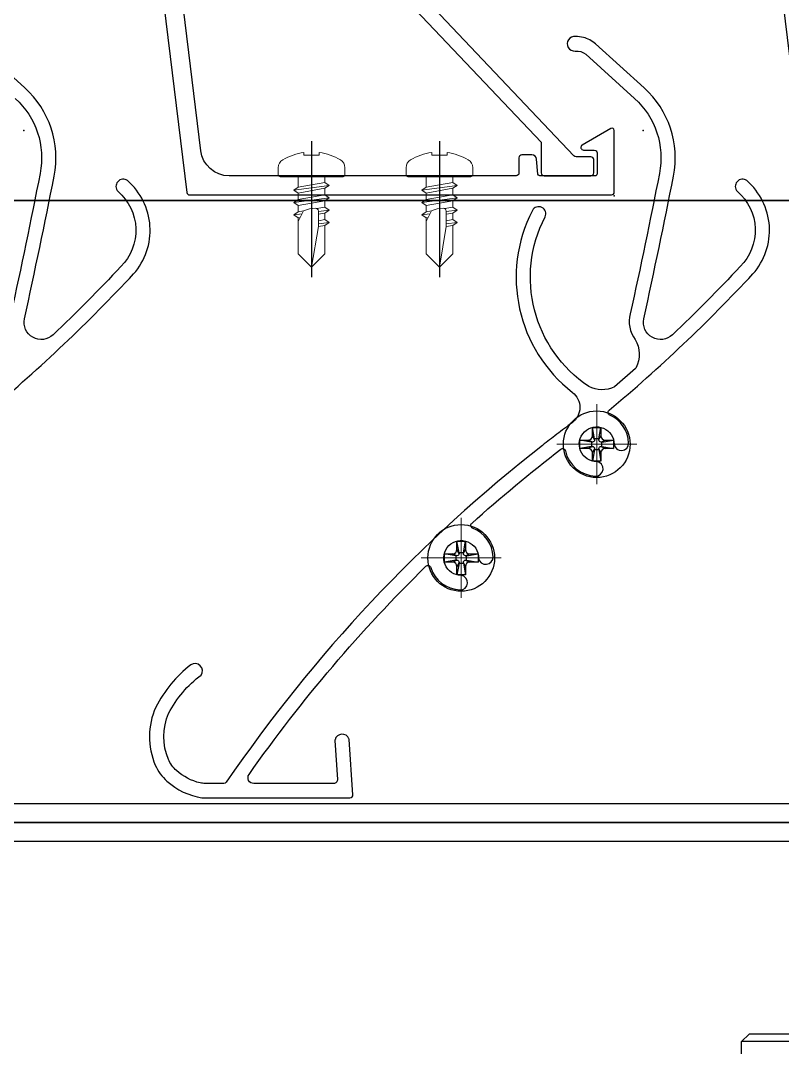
# Model space of a CAD drawing. Header units: millimetres. Extents: x -1379 to 1385823, y -4884429 to 548763.
# Drawn here: x 405573.8 to 405653.7, y -2330143.8 to -2330036 of the extents above; entities that cross this region are included whole.
import ezdxf
from ezdxf.xclip import XClip

# ---------------------------------------------------------------- set-up
doc = ezdxf.new("R2010")
doc.units = ezdxf.units.MM
doc.header["$XCLIPFRAME"] = 0
doc.set_wipeout_variables(frame=1)
doc.linetypes.add('CENTER', pattern=[50.800000000000004, 31.75, -6.35, 6.35, -6.35])
doc.linetypes.add('HIDDEN', pattern=[0.375, 0.25, -0.125])
for name, color, linetype in [('000 - STRUCTURE_STEEL_ACCESORIES_MAIN_COLOR_2', 7, 'Continuous'), ('000 - STRUCTURE_STEEL_ACCESORIES_WIPEOUT_', 7, 'Continuous'), ('010 - ASPG_ACCESSORIES_HATCH_', 7, 'Continuous'), ('010 - ASPG_ACCESSORIES_MAIN_COLOR_1', 7, 'Continuous'), ('010 - ASPG_ACCESSORIES_SUB_COLOR_1', 7, 'Continuous'), ('010 - ASPG_ACCESSORIES_SUB_COLOR_2', 7, 'Continuous'), ('010 - ASPG_ACCESSORIES_SYMBOL_', 7, 'Continuous'), ('010 - ASPG_ACCESSORIES_WIPEOUT_', 7, 'Continuous'), ('010 - ASPG_EXTR_DEF_SUB', 7, 'Continuous'), ('010 - ASPG_EXTR_MAIN_COLOR_2', 7, 'Continuous'), ('010 - ASPG_FASTERN_DEF_SUB', 7, 'Continuous'), ('010 - ASPG_FASTERN_HIDDEN_', 7, 'Continuous'), ('010 - ASPG_FASTERN_MAIN_COLOR_1', 7, 'Continuous'), ('010 - ASPG_FASTERN_SUB_COLOR_2', 7, 'Continuous'), ('010 - ASPG_FRAMING_MAIN_COLOR_2', 7, 'Continuous'), ('010 - ASPG_FRAMING_SUB_COLOR_2', 7, 'Continuous'), ('010 - ASPG_FRAMING_WIPEOUT_', 7, 'Continuous'), ('BOLT & SCREW', 7, 'Continuous'), ('Center Line', 7, 'CENTER')]:
    doc.layers.add(name, color=color, linetype=linetype)
doc.layers.add('12-GRID', color=7, linetype='CENTER', lineweight=13)
doc.layers.add('SCREW', color=7, linetype='Continuous', lineweight=5)
pattern_1 = [(45, (68845973.91123614, -106253.6340706302), (-4.041115254481119, 4.041115254481119), []), (45, (68845976.60531414, -106253.6340706302), (-4.041115254481119, 4.041115254481119), [])]

# ---------------------------------------------------------------- blocks, each defined once
blk = doc.blocks.new('PZG35-9D5')
at = {"layer": 'Center Line', "color": 7}
blk.add_line((1.4210854715202e-14, 3.733653355866409), (1.4210854715202e-14, -10.53404386090006), dxfattribs=at)
at = {"layer": 'SCREW', "color": 7}
for p, q in [((-1.399999999999963, 2.842170943040401e-14), (-1.399999999999963, -1.090192378864657)), ((1.399999999999991, 0), (1.399999999999991, -0.5901923788647139)), ((-1.850000000000009, -1.399999999999977), (1.850000000000037, -0.8999999999999773)), ((-1.399999999999963, -1.090192378864685), (1.399999999999991, -0.5901923788646855)), ((1.850000000000037, -0.8999999999999773), (1.399999999999991, -0.5901923788646855)), ((1.850000000000037, -0.8999999999999773), (1.399999999999991, -1.209807621135297)), ((-1.850000000000009, -1.399999999999977), (-1.399999999999963, -1.090192378864685)), ((-1.850000000000009, -1.399999999999977), (-1.399999999999963, -1.709807621135297)), ((-1.399999999999963, -1.709807621135297), (1.399999999999991, -1.209807621135297)), ((-1.399999999999963, -1.709807621135269), (-1.399999999999963, -2.390192378864697)), ((-1.399999999999963, -2.390192378864697), (1.399999999999991, -1.890192378864697)), ((1.399999999999991, -1.209807621135269), (1.399999999999991, -1.890192378864725)), ((1.850000000000037, -2.199999999999989), (1.399999999999991, -1.890192378864697)), ((-1.850000000000009, -2.699999999999989), (1.850000000000037, -2.199999999999989)), ((-1.850000000000009, -2.699999999999989), (-1.399999999999963, -2.390192378864697)), ((-1.850000000000009, -2.699999999999989), (-1.399999999999963, -3.009807621135309)), ((-1.399999999999963, -3.009807621135309), (1.399999999999991, -2.509807621135309)), ((-1.399999999999963, -3.009807621135309), (-1.399999999999963, -3.690192378864708)), ((0.5619885887190463, -3.339837273736322), (1.399999999999991, -3.190192378864708)), ((1.850000000000037, -2.199999999999989), (1.399999999999991, -2.509807621135309)), ((1.399999999999991, -2.50980762113528), (1.399999999999991, -3.190192378864708)), ((1.850000000000037, -3.5), (1.399999999999991, -3.190192378864708)), ((-1.850000000000009, -4), (-1.399999999999963, -3.690192378864708)), ((-1.850000000000009, -4), (-0.9911470940920566, -3.883938796498938)), ((-1.850000000000009, -4), (-1.399999999999963, -4.30980762113532)), ((-1.399999999999963, -3.690192378864708), (-0.8446989986695002, -3.591031485769975)), ((-1.399999999999963, -4.30980762113532), (-1.184865735341859, -4.271390788160659)), ((-1.399999999999963, -4.309807621135349), (-1.399999999999963, -8.099999999999966)), ((0.7141825614195483, -3.653488843051434), (1.850000000000037, -3.5)), ((0.7141825614195483, -3.932275020881832), (1.399999999999991, -3.80980762113532)), ((1.850000000000037, -3.5), (1.399999999999991, -3.80980762113532)), ((1.399999999999991, -3.809807621135349), (1.399999999999991, -4.490192378864691)), ((0.7141825614195483, -4.612659778611231), (1.399999999999991, -4.49019237886472)), ((0.7141825614195483, -4.953488843051389), (1.850000000000037, -4.800000000000011)), ((0.7141825614195483, -5.232275020881843), (1.399999999999991, -5.109807621135332)), ((1.850000000000037, -4.800000000000011), (1.399999999999991, -4.49019237886472)), ((1.850000000000037, -4.800000000000011), (1.399999999999991, -5.109807621135332)), ((1.399999999999991, -5.109807621135332), (1.399999999999991, -8.099999999999966)), ((1.4210854715202e-14, -9.5), (-1.399999999999963, -8.099999999999966)), ((1.4210854715202e-14, -9.5), (1.399999999999991, -8.099999999999966))]:
    blk.add_line(p, q, dxfattribs=at)
blk.add_lwpolyline([(1.4210854715202e-14, -9.5), (0.7141825614195483, -5.232275020881843), (0.7141825614195483, -3.600899293750615, 0.4176573264866609), (0.4106596181599826, -3.300919979679151, 0.1081021898226624), (-0.8446989986694433, -3.591031485769975), (-1.399999999999991, -4.701675652739141)], format="xyb", dxfattribs=at)
blk = doc.blocks.new('*U3139')
at = {"layer": 'SCREW', "color": 7}
blk.add_lwpolyline([(3.026373332565058, 1.780836269555209, 0.09905967801670053), (0.7999999999999687, 2.546427498927414), (0.7999999999999687, 2.274284095813357), (-0.800000000000054, 2.274284095813357), (-0.800000000000054, 2.546427498927414, 0.09905967801670058), (-3.026373332565143, 1.780836269555209, 0.2665876613401604), (-3.500000000000043, 0.9556546004010897), (-3.500000000000043, 0.1999999999999886, 0.4142135623730938), (-3.300000000000054, 0), (3.299999999999997, 0, 0.4142135623731049), (3.499999999999986, 0.1999999999999886), (3.499999999999957, 0.9556546004010897, 0.2665876613401604)], format="xyb", close=True, dxfattribs=at)
blk.add_blockref('PZG35-9D5', (-1.4210854715202e-14, 0), dxfattribs=at)
blk = doc.blocks.new('*U3144')
at = {"color": 7}
blk.add_point((0, 0), dxfattribs=at)
at = {"layer": '010 - ASPG_ACCESSORIES_MAIN_COLOR_1', "color": 7}
blk.add_lwpolyline([(-39.69999999902211, -0.5999999995172398, 0.4142135623731156), (-39.99999999883585, -0.8999999995638059), (-39.99999999883585, -7.366962144914214, 0.5773502691897371), (-39.65044321701862, -7.568778847059366), (-36.64260295056738, -5.832201459393036, 0.7673269879794871), (-36.78520590183325, -5.299999999645297), (-37.89999999874271, -5.299999999645297, -0.4142135623735732), (-38.19999999902211, -4.999999999656938), (-38.19999999902211, -2.799999999587089, -0.4142135623730951), (-37.99999999883585, -2.59999999951724), (-32.18326623388566, -2.59999999951724, -0.3888787318530097), (-31.98402729420923, -2.782568851142787), (-31.8474567013327, -4.343577870872468, 0.3888787318530089), (-31.34935935237445, -4.799999999528882), (-30.29999999911524, -4.799999999528882, 0.4142135623732408), (-29.99999999883585, -4.499999999540523), (-29.99999999883585, -2.899999999505599, -0.4142135623731785), (-29.69999999902211, -2.59999999951724), (0.4107479506637901, -2.59999999951724, -0.3789692262628873), (3.38851808081381, -5.235465979035143), (7.952927200356498, -42.5207682372482, 0.4465929586642906), (11.6177961837966, -45.07649022702281, -0.4898018444424612), (16.07846395508386, -48.68238816667036), (16.06490363762714, -49.36225294566866, -0.1824796859550777), (15.80227640201338, -50.01801436272836, -0.2679491924113072), (15.32539491611533, -50.16829426406803, 1.122114645179816), (15.09990952932276, -52.3421093734276, 0.4050039718497206), (18.0645059288945, -49.40213623346681), (18.07806624681689, -48.72227145435209, 0.4898054953707174), (11.15966573380865, -43.12966807454978, -0.4465970485362636), (9.938031048281118, -42.27776159492242), (4.866356541635469, -0.8481197821154633, 0.3641755342157969), (4.570876519894227, -0.5999999995172398)], format="xyb", close=True, dxfattribs=at)
at = {"layer": '010 - ASPG_EXTR_DEF_SUB', "color": 7}
for p in [(-39.99999999883585, -0.4999999995172402), (43.44495566345738, -76.89999999944341), (43.44495566345738, -77.49999999954052)]:
    blk.add_point(p, dxfattribs=at)
at = {"layer": '010 - ASPG_EXTR_MAIN_COLOR_2', "color": 7}
blk.add_lwpolyline([(11.37409105408005, -48.15170148877115), (11.47245816211216, -47.43577758665815), (12.17779493960552, -47.55667202338264), (12.29266474000178, -46.78670596401826, -0.5355375090189683), (14.1918134491425, -49.16870282323253, 0.9915718169393263), (15.66379558271728, -49.57599316951273, 1.157025413028558), (8.792231505503878, -48.77291728999153, -0.6885576205791355), (8.274611146422103, -48.98797988444021), (-17.14292736421339, -22.16859813180672), (-32.34153279638849, -6.131750148785431), (-32.34153279638849, -2.899999981694054, 0.4143115081626392), (-32.64163311407901, -2.59999999951724), (-37.54163311352022, -2.59999999951724, 0.4141156188887998), (-37.84153278893791, -2.899999981635847), (-37.84153278893791, -4.299999988411218, 0.4142135623731781), (-37.54153279098682, -4.599999986478724), (-35.98884801496752, -4.599999986478724, -0.205894629290155), (-35.77110154624097, -4.693635078269653), (33.22969053988345, -77.49999999954052), (43.14495566324331, -77.49999999954052, 0.6681786376628355), (43.35708769806661, -76.98786796536915), (40.5215537941549, -74.1523340573247, 0.6681786381757795), (40.00942175951786, -74.36446609156592), (40.00942175951786, -75.99999999802712), (33.87471885257401, -75.99999999802712), (11.86384030175395, -52.7751643466243, -0.5583539238224016), (12.08261241135187, -51.95244935475676, 0.7662751832817146), (12.03674733010121, -50.39291741001107, -0.4385828234445206), (10.70630855322815, -48.05207626283555)], format="xyb", close=True, dxfattribs=at)
at = {"layer": 'SCREW', "color": 7, "rotation": 180}
for p in [(-21.64901723782532, -2.499999999924694), (-8.237076249206439, -2.499999999924694)]:
    blk.add_blockref('*U3139', p, dxfattribs=at)
blk = doc.blocks.new('*U3052')
at = {"color": 7}
blk.add_wipeout([(1440.0000000029759, 4.0000000015470505), (60.00000000297587, 4.000000000000455), (60.00000000297587, 69.30000000000041), (1440.0000000029759, 69.300000001547)], dxfattribs=at).dxf.layer = '010 - ASPG_FRAMING_WIPEOUT_'
at = {"layer": '010 - ASPG_FRAMING_MAIN_COLOR_2', "color": 7}
blk.add_lwpolyline([(1410.00000000414, 69.30000000154668), (90.00000000181171, 69.3), (90.00000000181171, 6), (1410.00000000414, 6.000000001546685)], close=True, dxfattribs=at)
at = {"layer": '010 - ASPG_FRAMING_SUB_COLOR_2', "color": 7}
for points in [[(1440.000000002976, 4.000000001546685), (60.00000000297587, 4), (60.00000000297587, 69.3), (1440.000000002976, 69.30000000154668)], [(60.00000000297587, 2.000000000715772), (60.00000000297587, 4), (1440.000000002976, 4.000000001546685), (1440.000000002976, 2.000000002262457)]]:
    blk.add_lwpolyline(points, close=True, dxfattribs=at)
at = {"color": 7, "rotation": 180}
for p in [(1326.770309460117, 69.3), (1391.770309460117, 69.3)]:
    blk.add_blockref('*U3144', p, dxfattribs=at)
blk = doc.blocks.new('C-1-IV01_REV00_20260605-140059_LOPF_ASPG')
at = {"color": 7}
blk.add_blockref('*U3052', (1665, -960), dxfattribs=at)
blk = doc.blocks.new('*U2620')
at = {"layer": '010 - ASPG_ACCESSORIES_SUB_COLOR_2', "color": 7}
for p, q in [((-2.084999999999127, -1.547816335794778), (-2.084999999999127, 0)), ((2.084999999999013, -1.047816335789321), (2.084999999999127, 0)), ((-2.084999999999127, -1.547816335789321), (2.084999999999127, -1.047816335789321)), ((2.729999999999563, -1.399999999995998), (2.084999999999127, -1.047816335789321)), ((-2.729999999999563, -1.899999999995998), (2.729999999999563, -1.399999999995998)), ((-2.729999999999563, -1.899999999995998), (-2.084999999999127, -1.547816335789321)), ((-2.729999999999563, -1.899999999995998), (-2.084999999999127, -2.252183664200857)), ((-2.084999999999127, -2.252183664200857), (2.084999999999127, -1.752183664200857)), ((2.729999999999563, -1.399999999995998), (2.084999999999127, -1.752183664200857)), ((2.084999999999013, -2.847816335790412), (2.0849999999989, -1.752183664201084)), ((-2.729999999999563, -3.69999999999709), (2.729999999999563, -3.19999999999709)), ((-2.084999999999013, -3.347816335790412), (-2.084999999999127, -2.252183664206314)), ((-2.084999999999127, -3.347816335790412), (2.084999999999127, -2.847816335790412)), ((2.729999999999563, -3.19999999999709), (2.084999999999127, -2.847816335790412)), ((2.729999999999563, -3.19999999999709), (2.084999999999127, -3.552183664201948)), ((-2.729999999999563, -3.69999999999709), (-2.084999999999127, -3.347816335790412)), ((-2.729999999999563, -3.69999999999709), (-2.084999999999127, -4.052183664201948)), ((-2.084999999999127, -4.052183664201948), (2.084999999999127, -3.552183664201948)), ((-2.0849999999989, -5.147816335791504), (-2.084999999999013, -4.052183664201948)), ((2.084999999999241, -4.647816335791504), (2.084999999999241, -3.552183664201948)), ((-2.729999999999563, -5.499999999998181), (2.729999999999563, -4.999999999998181)), ((-2.729999999999563, -5.499999999998181), (2.729999999999563, -4.999999999998181)), ((-2.729999999999563, -5.499999999998181), (-2.084999999999127, -5.147816335791504)), ((-2.729999999999563, -5.499999999998181), (-2.084999999999127, -5.147816335791504)), ((-2.084999999999127, -5.147816335791504), (2.084999999999127, -4.647816335791504)), ((-2.084999999999127, -5.147816335791504), (2.084999999999127, -4.647816335791504)), ((-2.084999999999127, -5.852183664203039), (2.084999999999127, -5.352183664203039)), ((-2.084999999999127, -5.852183664203039), (2.084999999999127, -5.352183664203039)), ((2.729999999999563, -4.999999999998181), (2.084999999999127, -4.647816335791504)), ((2.729999999999563, -4.999999999998181), (2.084999999999127, -4.647816335791504)), ((2.729999999999563, -4.999999999998181), (2.084999999999127, -5.352183664203039)), ((2.729999999999563, -4.999999999998181), (2.084999999999127, -5.352183664203039)), ((2.084999999999127, -6.447816335792595), (2.084999999999127, -5.352183664203039)), ((2.084999999999127, -6.447816335792595), (2.084999999999241, -5.352183664203039)), ((-2.729999999999563, -5.499999999998181), (-2.084999999999127, -5.852183664203039)), ((-2.729999999999563, -5.499999999998181), (-2.084999999999127, -5.852183664203039)), ((-2.084999999999127, -6.947816335792595), (-2.0849999999989, -5.852183664203039)), ((-2.084999999999127, -6.947816335792595), (-2.084999999999127, -5.852183664203039)), ((-2.084999999999127, -6.947816335792595), (2.084999999999127, -6.447816335792595)), ((2.729999999999563, -6.799999999999272), (2.084999999999127, -6.447816335792595)), ((-2.729999999999563, -7.299999999999272), (2.729999999999563, -6.799999999999272)), ((-2.729999999999563, -7.299999999999272), (-2.084999999999127, -6.947816335792595)), ((-2.729999999999563, -7.299999999999272), (-2.084999999999127, -7.652183664204131)), ((-2.084999999999127, -7.652183664204131), (2.084999999999127, -7.152183664204131)), ((2.729999999999563, -6.799999999999272), (2.084999999999127, -7.152183664204131)), ((2.084999999999127, -8.247816335793686), (2.084999999999127, -7.152183664204131)), ((-2.084999999999127, -8.747816335793686), (-2.084999999999127, -7.652183664204131)), ((-2.084999999999127, -8.747816335793686), (-1.064489079482883, -8.605286877620529)), ((0.4333070988686814, -8.43729858455481), (2.084999999999127, -8.247816335793686)), ((0.7141825614198751, -8.775605983184505), (2.729999999999563, -8.599999999998545)), ((2.729999999999563, -8.599999999998545), (2.084999999999127, -8.247816335793686)), ((2.729999999999563, -8.599999999998545), (2.084999999999127, -8.952183664205222)), ((-2.729999999999563, -9.099999999998545), (-2.084999999999127, -8.747816335793686)), ((-2.729999999999563, -9.099999999998545), (-1.568355612604137, -8.982641209644498)), ((-2.729999999999563, -9.099999999998545), (-2.084999999999127, -9.452183664205222)), ((-2.084999999999127, -9.452183664205222), (-1.629698446698967, -9.388594061787444)), ((-2.084999999999127, -10.54781633579296), (-2.084999999999127, -9.452183664205222)), ((0.7141825614198751, -9.102437496409038), (2.084999999999127, -8.952183664205222)), ((2.084999999999127, -10.04781633579296), (2.084999999999127, -8.952183664205222)), ((-2.729999999999563, -10.89999999999964), (-2.084999999999127, -10.54781633579296)), ((-2.084999999999127, -10.54781633579296), (-1.798826981090315, -10.50784803706301)), ((0.7141825614198751, -10.20507654483481), (2.084999999999127, -10.04781633579296)), ((0.7141825614198751, -10.57560598318378), (2.729999999999563, -10.39999999999964)), ((0.7141825614198751, -10.90243749640831), (2.084999999999127, -10.75218366420449)), ((2.729999999999563, -10.39999999999964), (2.084999999999127, -10.04781633579296)), ((2.729999999999563, -10.39999999999964), (2.084999999999127, -10.75218366420449)), ((2.084999999999127, -10.75218366420449), (2.084999999999127, -15.59999999999854)), ((-2.729999999999563, -10.89999999999964), (-1.844567201240352, -10.81054635710279)), ((-2.729999999999563, -10.89999999999964), (-2.084999999999127, -11.25218366420449)), ((-2.084999999999127, -11.25218366420449), (-1.907557413303948, -11.22740118002912)), ((-2.084999999999127, -12.40167565273805), (-2.084999999999127, -11.25218366420449)), ((-2.084999999999127, -12.40167565273805), (-2.084999999999127, -15.59999999999854)), ((0, -17.19999999999891), (-2.084999999999127, -15.59999999999854)), ((0, -17.19999999999891), (2.084999999999127, -15.59999999999854))]:
    blk.add_line(p, q, dxfattribs=at)
blk.add_lwpolyline([(0, -17.19999999999891), (0.7141825614198751, -11.45704931750151), (0.7141825614198751, -8.736688384093213, 0.4176573264866609), (0.4106596181591158, -8.436709070021607, 0.07099332720072511), (-1.529698998669119, -8.726820576112004), (-2.084999999999127, -12.40167565273805)], format="xyb", dxfattribs=at)
at = {"layer": '010 - ASPG_ACCESSORIES_SYMBOL_', "color": 7, "linetype": 'CENTER'}
blk.add_line((0, 6.142561988594025), (0, -18.19999999999891), dxfattribs=at)
at = {"layer": '010 - ASPG_FASTERN_MAIN_COLOR_1', "color": 7}
for p, q in [((3.127500000000509, 5.450000000000728), (-3.127500000000509, 5.450000000000728)), ((-4.170000000000073, 5.049999999999272), (-4.170000000000073, 1.200000000000728)), ((-2.084999999999127, 5.049999999999272), (-2.084999999999127, 1.200000000000728)), ((2.084999999999127, 5.049999999999272), (2.084999999999127, 1.200000000000728)), ((4.170000000000073, 5.049999999999272), (4.170000000000073, 1.200000000000728)), ((-5.200000000000728, 0.8500000000003638), (-4.170000000000073, 1.200000000000728)), ((4.170000000000073, 1.200000000000728), (-4.170000000000073, 1.200000000000728)), ((-2.57630675031578, 0.8500000000003638), (-2.084999999999127, 1.200000000000728)), ((2.44630675031658, 0.8500000000003638), (2.084999999999127, 1.200000000000728)), ((5.200000000000728, 0.8500000000003638), (4.170000000000073, 1.200000000000728)), ((-5.5, 0.5499999999992724), (-5.5, 0)), ((5.5, 0), (-5.5, 0)), ((5.200000000000728, 0.8500000000003638), (-5.200000000000728, 0.8500000000003638)), ((5.5, 0.5499999999992724), (5.5, 0))]:
    blk.add_line(p, q, dxfattribs=at)
for centre, radius, start, end in [((-3.127500000000509, 3.891492187500262), 1.55850781249987, 48.01707852331997, 131.98292147668), ((0, -0.1840312499989523), 5.634031249999114, 68.2799117114248, 111.7200882885752), ((3.127500000000509, 3.891492187500262), 1.558507812499965, 48.01707852331997, 131.98292147668), ((-5.200000000000728, 0.5499999999992724), 0.3, 90, 180), ((5.200000000000728, 0.5499999999992724), 0.3, 0, 90)]:
    blk.add_arc(centre, radius, start, end, dxfattribs=at)
blk = doc.blocks.new('G$C7D677D58')
at = {"layer": '010 - ASPG_FASTERN_MAIN_COLOR_1'}
h = blk.add_hatch(dxfattribs=at)
h.set_pattern_fill('ANSI35', scale=0.02, angle=280.6768409131589, style=0)
h.set_pattern_definition([(145.6768409131589, (67.45353497568851, -13.09426057516771), (0.00281929956869494, 0.00412935224241727), []), (145.6768409131589, (67.45006064978782, -13.09491560150343), (0.00281929956869494, 0.00412935224241727), [0.006249999999999968, -0.001249999999999992, 0, -0.001249999999999992])])
h.paths.add_polyline_path([(0.02989179726182556, 0.01545000000078289), (0.02447319464567954, 0.01545000000078289), (0.02447319464567954, 0.0005500000004303729), (0.02989179726182556, 0.0005500000004303729)])
at = {"layer": '010 - ASPG_FASTERN_DEF_SUB', "color": 7, "ltscale": 0.1}
blk.add_line((0.03829179726176335, 0.007999999999924512), (0, 0.007999999999924512, -2.806346833239134e-06), dxfattribs=at)
at = {"layer": '010 - ASPG_FASTERN_MAIN_COLOR_1', "color": 7}
for p, q in [((0.01327319464712673, 0, -2.806346833239134e-06), (0.01327319464712673, 0.01599999999996271, -2.806346833239134e-06)), ((0.01327319464712673, 0.01599999999996271, -2.806346833239134e-06), (0.01447319464705288, 0.01599999999996271, -2.806346833239134e-06)), ((0.01447319464705288, 0.01599999999996271, -2.806346833239134e-06), (0.01447319464705288, 0, -2.806346833239134e-06)), ((0.02989179726182556, 0), (0.02989179726182556, 0.01599999999996271)), ((0.02989179726182556, 0.01599999999996271), (0.03109179726175171, 0.01599999999996271)), ((0.03109179726175171, 0.01599999999996271), (0.03109179726175171, 0)), ((0.01247319464710017, 0.01492820323028354, -2.806346833239134e-06), (0.007673194646940829, 0.01492820323028354, -2.806346833239134e-06)), ((0.03109179726175171, 0.001071796769679167), (0.03109179726175171, 0.01492820323028354)), ((0.03589179726191105, 0.01492820323028354), (0.03109179726175171, 0.01492820323028354)), ((0.006873194647141645, 0.002803847577297347, -2.806346833239134e-06), (0.006873194647141645, 0.01319615242266536, -2.806346833239134e-06)), ((0.01327319464712673, 0.002803847577297347, -2.806346833239134e-06), (0.01327319464712673, 0.01319615242266536, -2.806346833239134e-06)), ((0.03669179726193761, 0.002803847577297347), (0.03669179726193761, 0.01319615242266536)), ((0.002400000000079672, 0.01199999999994361, -2.806346833239134e-06), (0.001600000000053114, 0.01119999999991705, -2.806346833239134e-06)), ((0.006873194647141645, 0.01199999999994361, -2.806346833239134e-06), (0.002400000000079672, 0.01199999999994361, -2.806346833239134e-06)), ((0.001600000000053114, 0.00479999999993197, -2.806346833239134e-06), (0.001600000000053114, 0.01119999999991705, -2.806346833239134e-06)), ((0.006873194647141645, 0.01119999999991705, -2.806346833239134e-06), (0.001600000000053114, 0.01119999999991705, -2.806346833239134e-06)), ((0.01247319464710017, 0.01146410161504718, -2.806346833239134e-06), (0.007673194646940829, 0.01146410161504718, -2.806346833239134e-06)), ((0.03589179726191105, 0.01146410161504718), (0.03109179726175171, 0.01146410161504718)), ((0.006873194647141645, 0.00479999999993197, -2.806346833239134e-06), (0.001600000000053114, 0.00479999999993197, -2.806346833239134e-06)), ((0.002400000000079672, 0.003999999999905413, -2.806346833239134e-06), (0.001600000000053114, 0.00479999999993197, -2.806346833239134e-06)), ((0.01247319464710017, 0.00453589838480184, -2.806346833239134e-06), (0.007673194646940829, 0.00453589838480184, -2.806346833239134e-06)), ((0.03589179726191105, 0.00453589838480184), (0.03109179726175171, 0.00453589838480184)), ((0.006873194647141645, 0.003999999999905413, -2.806346833239134e-06), (0.002400000000079672, 0.003999999999905413, -2.806346833239134e-06)), ((0.01247319464710017, 0.001071796769679167, -2.806346833239134e-06), (0.007673194646940829, 0.001071796769679167, -2.806346833239134e-06)), ((0.01447319464705288, 0, -2.806346833239134e-06), (0.01327319464712673, 0, -2.806346833239134e-06)), ((0.03109179726175171, 0), (0.02989179726182556, 0)), ((0.03589179726191105, 0.001071796769679167), (0.03109179726175171, 0.001071796769679167))]:
    blk.add_line(p, q, dxfattribs=at)
blk.add_lwpolyline([(0.02989179726182556, 0.01545000000078289), (0.02447319464567954, 0.01545000000078289), (0.02447319464567954, 0.0005500000004303729), (0.02989179726182556, 0.0005500000004303729)], close=True, dxfattribs=at)
at = {"layer": '010 - ASPG_FASTERN_MAIN_COLOR_1', "color": 7, "elevation": -2.806346833239134e-06}
for points in [[(0.007673194646940829, 0.01492820323028354, 0.4618802153516978), (0.007673194646940829, 0.01146410161504718, 0.2309401076757868), (0.007673194646940829, 0.00453589838480184, 0.461880215351701), (0.007673194646940829, 0.001071796769679167)], [(0.01247319464710017, 0.01492820323028354, -0.4618802153516978), (0.01247319464710017, 0.01146410161504718, -0.2309401076757868), (0.01247319464710017, 0.00453589838480184, -0.461880215351701), (0.01247319464710017, 0.001071796769679167)], [(0.03589179726191105, 0.01492820323028354, -0.4618802153516978), (0.03589179726191105, 0.01146410161504718, -0.2309401076757868), (0.03589179726191105, 0.00453589838480184, -0.4618802153517009), (0.03589179726191105, 0.001071796769679167)]]:
    blk.add_lwpolyline(points, format="xyb", dxfattribs=at)
at = {"layer": '010 - ASPG_FASTERN_SUB_COLOR_2', "color": 7, "linetype": 'HIDDEN'}
for p, q in [((0.02989179726182556, 0.01199999999994361), (0.01447319464705288, 0.01199999999994361, -2.806346833239134e-06)), ((0.02989179726182556, 0.01119999999991705), (0.01447319464705288, 0.01119999999991705, -2.806346833239134e-06)), ((0.02989179726182556, 0.00479999999993197), (0.01447319464705288, 0.00479999999993197, -2.806346833239134e-06)), ((0.02989179726182556, 0.003999999999905413), (0.01447319464705288, 0.003999999999905413, -2.806346833239134e-06))]:
    blk.add_line(p, q, dxfattribs=at)
blk = doc.blocks.new('010 - ASPG_ACCESSORIES_BRACKET_FOR_FRAME_TYPE-1_CUT-VIEW')
at = {"color": 7}
blk.add_wipeout([(4.656612873077393e-10, 25.00000000008731), (4.656612873077393e-10, 1.8189894035458565e-12), (40, 1.8189894035458565e-12), (40, 3.000000000153044), (3.0000000003213074, 3.000000000153044), (3.0000000003213074, 25.00000000008731)], dxfattribs=at).dxf.layer = '010 - ASPG_ACCESSORIES_WIPEOUT_'
at = {"layer": '010 - ASPG_ACCESSORIES_HATCH_'}
h = blk.add_hatch(dxfattribs=at)
h.set_pattern_fill('ANSI32', scale=0.03)
h.set_pattern_definition(pattern_1)
h.paths.add_polyline_path([(1.452183664310724, 16.08500000019558), (1.100000000093132, 16.73000000005413), (0.7478163363412023, 16.08500000019558), (4.656612873077393e-10, 16.08500000019558), (4.656612873077393e-10, 25.00000000008731), (3.000000000465661, 25.00000000008731), (2.9848025678657, 16.08500000019558)])
h = blk.add_hatch(dxfattribs=at)
h.set_pattern_fill('ANSI32', scale=0.03)
h.set_pattern_definition(pattern_1)
h.paths.add_polyline_path([(4.656612873077393e-10, 0), (4.656612873077393e-10, 11.78062006374239), (0.1825785292312503, 11.91500000003725), (1.247816335875541, 11.91500000003725), (1.600000000558794, 11.27000000019325), (1.952183664776385, 11.91500000003725), (3.000000000465661, 11.9150000000518), (3.000000000465661, 3.000000000160071), (19.70000000018626, 3.000000000043656), (19.70000000018626, 1.164153218269348e-10)])
h = blk.add_hatch(dxfattribs=at)
h.set_pattern_fill('ANSI32', scale=0.03)
h.set_pattern_definition(pattern_1)
h.paths.add_polyline_path([(28.70000000018626, 1.164153218269348e-10), (28.70000000018626, 3.000000000043656), (40, 3.000000000160071), (40, 0)])
at = {"layer": '010 - ASPG_ACCESSORIES_MAIN_COLOR_1', "color": 7}
blk.add_lwpolyline([(4.656612873077393e-10, 25.00000000008731), (4.656612873077393e-10, 0), (40, 0), (40, 3.000000000160071), (3.000000000465661, 3.000000000160071), (3.000000000465661, 25.00000000008731)], close=True, dxfattribs=at)
at = {"layer": '010 - ASPG_ACCESSORIES_SUB_COLOR_1', "color": 7}
for points in [[(1.452183664310724, 16.08500000019558), (1.100000000093132, 16.73000000005413), (0.7478163363412023, 16.08500000019558), (4.656612873077393e-10, 16.08500000019558), (4.656612873077393e-10, 25.00000000008731), (3.000000000465661, 25.00000000008731), (2.9848025678657, 16.08500000019558)], [(4.656612873077393e-10, 0), (4.656612873077393e-10, 11.78062006374239), (0.1825785292312503, 11.91500000003725), (1.247816335875541, 11.91500000003725), (1.600000000558794, 11.27000000019325), (1.952183664776385, 11.91500000003725), (3.000000000465661, 11.9150000000518), (3.000000000465661, 3.000000000160071), (19.70000000018626, 3.000000000043656), (19.70000000018626, 1.164153218269348e-10)], [(28.70000000018626, 1.164153218269348e-10), (28.70000000018626, 3.000000000043656), (40, 3.000000000160071), (40, 0)]]:
    blk.add_lwpolyline(points, close=True, dxfattribs=at)
blk = doc.blocks.new('000_ASPG_TYP_FILES_EXPANSION_BOLT_1')
at = {"layer": '010 - ASPG_FASTERN_HIDDEN_', "color": 7, "linetype": 'CENTER'}
blk.add_line((-15.26864065614063, 9.349345953436885e-16), (74.85623900254723, -4.583622674533936e-15), dxfattribs=at)
at = {"layer": '010 - ASPG_FASTERN_MAIN_COLOR_1', "color": 7}
for p, q in [((-8.000000000029104, 7.211963661015035), (-7.359999999956925, 7.851963660985349)), ((-7.359999999956925, 7.851963660985349), (-2.24000000001979, 7.851963660985348)), ((-1.600000000034924, 7.211963661015034), (-2.24000000001979, 7.851963660985348)), ((-8.000000000029104, 7.211963661015035), (-8.000000000029104, -7.211963661000481)), ((-1.600000000034924, 7.211963661015034), (-1.600000000034925, -7.211963661000482)), ((-7.359999999956926, 3.925981830441743), (-2.24000000001979, 3.925981830441742)), ((-7.359999999956926, -3.92598183042719), (-2.240000000019791, -3.92598183042719)), ((-7.359999999956927, -7.851963660985347), (-8.000000000029104, -7.211963661000481)), ((-2.240000000019791, -7.851963660985348), (-1.600000000034925, -7.211963661000482)), ((-7.359999999956927, -7.851963660985347), (-2.240000000019791, -7.851963660985348))]:
    blk.add_line(p, q, dxfattribs=at)
blk.add_lwpolyline([(-1.600000000034925, -8.400000000052387), (-5.143516556450961e-16, -8.400000000052387), (5.143516556450961e-16, 8.400000000052387), (-1.600000000034924, 8.400000000052387)], close=True, dxfattribs=at)
for centre, radius, start, end in [((-4.66958333333605, 5.888972745771753), 3.330416666666676, 143.8846352637614, 216.115364737895), ((-4.930416666640667, 5.888972745771753), 3.330416666666676, 323.884635262105, 36.11536473623859), ((4.361666666693054, -2.670750561156677e-16), 12.36166666666667, 161.4825631773627, 198.5174368226373), ((-13.96166666666977, 8.549055197049716e-16), 12.36166666666667, 341.4825631773626, 18.51743682263733), ((-4.66958333333605, -5.888972745771753), 3.330416666666676, 143.884635262105, 216.1153647362386), ((-4.930416666640667, -5.888972745771753), 3.330416666666676, 323.8846352637614, 36.11536473789496)]:
    blk.add_arc(centre, radius, start, end, dxfattribs=at)
at = {"layer": '010 - ASPG_FASTERN_SUB_COLOR_2', "color": 7}
for p, q in [((50.50000000005821, 4.000000000014549), (60.29349832783919, 4.565945234964598)), ((60.29349832783919, 4.565945234964598), (60.29349832783919, -1.068101395154376)), ((-10.9215796769422, 4.000000000014553), (-11.72089587236405, 2.799999999973807)), ((-10.9215796769422, 4.000000000014553), (-11.61439999999129, -4.000000000014551)), ((-10.33270272545633, 2.799999999973807), (-10.9215796769422, 4.000000000014553)), ((-9.535979677020805, 4.000000000014553), (-10.33270272545633, 2.799999999973807)), ((-9.535979677020805, 4.000000000014553), (-10.22880000004079, -4.000000000014551)), ((-8.947102725418517, 2.799999999973807), (-9.535979677020805, 4.000000000014553)), ((-8.150379676982993, 4.000000000014553), (-8.947102725418517, 2.799999999973807)), ((-8.150379676982993, 4.000000000014553), (-8.84320000000298, -4.000000000014551)), ((0.6632203230692542, 4.000000000014552), (-0.1335027254826853, 2.799999999973807)), ((0.6632203230692542, 4.000000000014552), (-0.02959999995073328, -4.000000000014552)), ((1.25209727458423, 2.799999999973807), (0.6632203230692542, 4.000000000014552)), ((2.048820323019755, 4.000000000014552), (1.25209727458423, 2.799999999973807)), ((2.048820323019755, 4.000000000014552), (1.355999999999767, -4.000000000014552)), ((2.637697274622042, 2.799999999973807), (2.048820323019755, 4.000000000014552)), ((3.434420323057566, 4.000000000014552), (2.637697274622042, 2.799999999973807)), ((3.434420323057566, 4.000000000014552), (2.741600000037578, -4.000000000014552)), ((4.023297274572542, 2.799999999973806), (3.434420323057566, 4.000000000014552)), ((4.820020323008066, 4.000000000014552), (4.023297274572542, 2.799999999973806)), ((4.820020323008066, 4.000000000014552), (4.127199999988079, -4.000000000014552)), ((5.408897274610354, 2.799999999973806), (4.820020323008066, 4.000000000014552)), ((6.205620323045878, 4.000000000014552), (5.408897274610354, 2.799999999973806)), ((6.205620323045878, 4.000000000014552), (5.512800000025891, -4.000000000014552)), ((6.79449727453175, 2.799999999973806), (6.205620323045878, 4.000000000014552)), ((7.591220322996378, 4.000000000014551), (6.79449727453175, 2.799999999973806)), ((7.591220322996378, 4.000000000014551), (6.898399999947287, -4.000000000014552)), ((8.180097274598666, 2.799999999973806), (7.591220322996378, 4.000000000014551)), ((8.97682032303419, 4.000000000014551), (8.180097274598666, 2.799999999973806)), ((8.97682032303419, 4.000000000014551), (8.284000000014203, -4.000000000014553)), ((9.565697274520062, 2.799999999973806), (8.97682032303419, 4.000000000014551)), ((10.362420323072, 4.000000000014551), (9.565697274520062, 2.799999999973806)), ((10.362420323072, 4.000000000014551), (9.669600000052014, -4.000000000014553)), ((10.95129727458698, 2.799999999973806), (10.362420323072, 4.000000000014551)), ((11.7480203230225, 4.000000000014551), (10.95129727458698, 2.799999999973806)), ((11.7480203230225, 4.000000000014551), (11.05520000000251, -4.000000000014553)), ((12.33689727462479, 2.799999999973806), (11.7480203230225, 4.000000000014551)), ((13.13362032306031, 4.000000000014551), (12.33689727462479, 2.799999999973806)), ((13.13362032306031, 4.000000000014551), (12.44080000004033, -4.000000000014553)), ((13.13362032306031, 4.000000000014551), (47.5000000000291, 4.000000000014549)), ((47.5000000000291, 3.000000000043653), (47.5000000000291, 4.000000000014549)), ((50.50000000005821, 1.999999999956341), (50.50000000005821, 4.000000000014549)), ((67.5, 4.000000000014547), (60.29349832783919, 3.279349832839213)), ((67.5, -4.000000000014556), (67.5, 4.000000000014547)), ((-13.0000000000291, 1.999999999956345), (-12.16536610751064, 2.78428793490457)), ((-11.72089587236405, 2.799999999973807), (-12.20587009846349, -2.799999999973806)), ((-12.16536610751064, 2.78428793490457), (-11.71493255696259, 2.844075092638378)), ((-10.33270272545633, 2.799999999973807), (-10.81767695155577, -2.799999999973806)), ((-8.947102725418517, 2.799999999973807), (-9.432076951488853, -2.799999999973806)), ((1.25209727458423, 2.799999999973807), (0.7671230484847908, -2.799999999973807)), ((2.637697274622042, 2.799999999973807), (2.152723048435291, -2.799999999973807)), ((4.023297274572542, 2.799999999973806), (3.538323048473103, -2.799999999973807)), ((5.408897274610354, 2.799999999973806), (4.923923048423603, -2.799999999973807)), ((6.79449727453175, 2.799999999973806), (6.309523048461415, -2.799999999973807)), ((8.180097274598666, 2.799999999973806), (7.695123048499227, -2.799999999973807)), ((9.565697274520062, 2.799999999973806), (9.080723048449727, -2.799999999973807)), ((10.95129727458698, 2.799999999973806), (10.46632304848754, -2.799999999973807)), ((12.33689727462479, 2.799999999973806), (11.85192304843804, -2.799999999973807)), ((50.50000000005821, 3.000000000043653), (47.5000000000291, 3.000000000043653)), ((-13.0000000000291, -1.999999999956343), (-13.0000000000291, 1.999999999956345)), ((50.50000000005821, 1.999999999956341), (51.5000000000291, 1.999999999956341)), ((50.65813716000412, 1.193949539578167), (51.02902187901782, 1.193949539578167)), ((54.72792407794623, -0.3162277660012511), (55.27207592205377, 1.316227765986693)), ((56.22075922007207, 1.999999999956341), (57.5, 1.999999999956341)), ((56.68357206514338, 1.409183307376221), (57.11225793708581, 1.409183307376221)), ((50.50000000005821, -4.000000000014555), (50.50000000005821, 1.04255772453325)), ((52.02902187898871, 0.1939495396072712), (52.02902187898871, -0.7475786201248443)), ((52.5, 0.999999999970893), (52.5, -3.214697847761802e-15)), ((55.03590488355258, -1.104050547830415), (55.74926603140193, 0.7656552351108951)), ((58.11087046129978, 0.4618428399699006), (58.17742339696269, -0.8002381526894204)), ((58.5, 0.9999999999708926), (58.5, -0.03725061344448835)), ((53.5, -0.9999999999708995), (53.77924077992793, -0.9999999999708995)), ((59.4620560821204, -1.036530483703249), (60.29349832783919, -1.068101395154376)), ((-13.0000000000291, -1.999999999956343), (-12.16536610751064, -2.835704890574561)), ((53.02902187895961, -1.747578620095741), (54.10159884969471, -1.747578620095741)), ((59.17603592126397, -1.747578620095741), (60.29349832783919, -1.747578620095741)), ((60.29349832783919, -1.747578620095741), (60.29349832783919, -4.689106779886064)), ((-11.61439999999129, -4.000000000014551), (-12.20587009846349, -2.799999999973806)), ((-10.81767695155577, -2.799999999973806), (-11.61439999999129, -4.000000000014551)), ((-10.22880000004079, -4.000000000014551), (-10.81767695155577, -2.799999999973806)), ((-9.432076951488853, -2.799999999973806), (-10.22880000004079, -4.000000000014551)), ((-8.84320000000298, -4.000000000014551), (-9.432076951488853, -2.799999999973806)), ((-8.046476951567456, -2.799999999973806), (-8.84320000000298, -4.000000000014551)), ((0.7671230484847908, -2.799999999973807), (-0.02959999995073328, -4.000000000014552)), ((1.355999999999767, -4.000000000014552), (0.7671230484847908, -2.799999999973807)), ((2.152723048435291, -2.799999999973807), (1.355999999999767, -4.000000000014552)), ((2.741600000037578, -4.000000000014552), (2.152723048435291, -2.799999999973807)), ((3.538323048473103, -2.799999999973807), (2.741600000037578, -4.000000000014552)), ((4.127199999988079, -4.000000000014552), (3.538323048473103, -2.799999999973807)), ((4.923923048423603, -2.799999999973807), (4.127199999988079, -4.000000000014552)), ((5.512800000025891, -4.000000000014552), (4.923923048423603, -2.799999999973807)), ((6.309523048461415, -2.799999999973807), (5.512800000025891, -4.000000000014552)), ((6.898399999947287, -4.000000000014552), (6.309523048461415, -2.799999999973807)), ((7.695123048499227, -2.799999999973807), (6.898399999947287, -4.000000000014552)), ((8.284000000014203, -4.000000000014553), (7.695123048499227, -2.799999999973807)), ((9.080723048449727, -2.799999999973807), (8.284000000014203, -4.000000000014553)), ((9.669600000052014, -4.000000000014553), (9.080723048449727, -2.799999999973807)), ((10.46632304848754, -2.799999999973807), (9.669600000052014, -4.000000000014553)), ((11.05520000000251, -4.000000000014553), (10.46632304848754, -2.799999999973807)), ((11.85192304843804, -2.799999999973807), (11.05520000000251, -4.000000000014553)), ((12.44080000004033, -4.000000000014553), (11.85192304843804, -2.799999999973807)), ((47.5000000000291, -4.000000000014555), (47.5000000000291, -3.000000000043659)), ((47.5000000000291, -3.000000000043659), (50.50000000005821, -3.000000000043659)), ((12.50000000005821, -4.000000000014553), (47.5000000000291, -4.000000000014555)), ((60.29349832783919, -4.689106779886064), (50.50000000005821, -4.000000000014555)), ((60.29349832783919, -3.27934983283922), (67.5, -4.000000000014556))]:
    blk.add_line(p, q, dxfattribs=at)
for centre, start, end in [((51.02902187901782, 0.1939495396072712), 0, 121.939390925067), ((51.5000000000291, 0.9999999999708931), 0, 90), ((56.22075922007207, 0.9999999999708927), 90, 161.565051177078), ((56.68357206514338, 0.4091833074053249), 90, 159.1163175735186), ((57.11225793708581, 0.4091833074053249), 3.018565158218145, 90), ((57.5, 0.9999999999708926), 0, 90), ((53.02902187895961, -0.7475786201248443), 180, 270), ((53.5, -3.27593018771917e-15), 180, 270), ((53.77924077992793, -3.293028754085677e-15), 270, 341.565051177078), ((59.17603592126397, -0.7475786201248448), 183.0185651582182, 270), ((59.4999999999709, -0.03725061344448841), 180, 267.825451638266), ((54.10159884969471, -0.7475786201248444), 270, 339.1163175735186)]:
    blk.add_arc(centre, 1, start, end, dxfattribs=at)
blk = doc.blocks.new('*U2650')
at = {"color": 7, "xscale": -1, "rotation": 270}
blk.add_blockref('*U2620', (3.000000000000005, 10.99999999986903), dxfattribs=at)
at = {"color": 7}
blk.add_wipeout([(46.92918839384002, 75.00000000000004), (46.92918839384002, 29.999999999563475), (1.9999999012798035, 29.999999999563453), (1.9999999012798035, 25.000000000000004), (51.92918839383546, 25.00000000000003), (51.92918839383546, 75.00000000000004)], dxfattribs=at).dxf.layer = '000 - STRUCTURE_STEEL_ACCESORIES_WIPEOUT_'
at = {"layer": '010 - ASPG_ACCESSORIES_HATCH_'}
h = blk.add_hatch(dxfattribs=at)
h.set_pattern_fill('ANSI32', scale=0.03, angle=-90.00000000000001)
h.set_pattern_definition([(315, (-106130.5600851464, -14494238.67851865), (1.01027881362028, 1.01027881362028), []), (315, (-106130.5600851464, -14494239.35203815), (1.01027881362028, 1.01027881362028), [])])
h.paths.add_polyline_path([(46.92918839383547, 75.00000000000001), (46.92918839383547, 30.00000000000002), (1.999999901279812, 30), (1.999999901279812, 25), (51.92918839383547, 25.00000000000002), (51.92918839383547, 75.00000000000001)])
at = {"layer": '000 - STRUCTURE_STEEL_ACCESORIES_MAIN_COLOR_2', "color": 7}
blk.add_lwpolyline([(46.92918839383547, 75.00000000000001), (46.92918839383547, 30.00000000000002), (1.999999901279812, 30), (1.999999901279812, 25), (51.92918839383547, 25.00000000000002), (51.92918839383547, 75.00000000000001)], close=True, dxfattribs=at)
at = {"color": 7}
blk.add_blockref('000_ASPG_TYP_FILES_EXPANSION_BOLT_1', (46.92918839384001, 52.49999999978175), dxfattribs=at)
at = {"color": 7, "xscale": -1000, "yscale": 1000, "zscale": 1000, "rotation": 90}
blk.add_blockref('G$C7D677D58', (32.19999999972061, 46.47319464554312, 0.001403173416619567), dxfattribs=at)
at = {"color": 7, "xscale": -1, "rotation": 180}
blk.add_blockref('010 - ASPG_ACCESSORIES_BRACKET_FOR_FRAME_TYPE-1_CUT-VIEW', (-4.656559582372211e-10, 25), dxfattribs=at)
blk = doc.blocks.new('*U3138')
at = {"layer": '12-GRID', "color": 7, "linetype": 'CENTER'}
for p, q in [((5.684341886080801e-14, -6.200000000000029), (5.684341886080801e-14, 2.200000000000029)), ((-4.199999999999973, -2), (4.200000000000085, -2))]:
    blk.add_line(p, q, dxfattribs=at)
at = {"layer": 'BOLT & SCREW', "color": 7}
for p, q in [((-0.2288719817826677, -1.446462371730204), (-0.4418749999998197, -0.2325000000002947)), ((0.2288719817822642, -1.446462371730562), (0.4418749999996946, -0.2324999999999764)), ((-0.553537628269381, -1.771128018217196), (-1.767499999999847, -1.558125000000442)), ((-0.4577439635652332, -1.771128018217196), (-0.8837500000000146, -1.558125000000442)), ((-0.2288719817826677, -1.542256036434869), (-0.4418749999998197, -1.116250000000048)), ((0.2288719817822642, -1.542256036434869), (0.4418749999996946, -1.116250000000048)), ((0.4577439635647103, -1.771128018217196), (0.8837499999994917, -1.558125000000442)), ((0.5535376282692559, -1.771128018217196), (1.767500000000001, -1.558125000000124)), ((-0.553537628269381, -2.228871981782805), (-1.767500000000483, -2.441875000000354)), ((-0.4577439635652332, -2.228871981782805), (-0.8837500000000146, -2.441875000000354)), ((-0.2288719817826677, -2.457743963565131), (-0.4418749999998197, -2.883750000000271)), ((-0.2288719817821107, -2.553537628269438), (-0.4418749999998197, -3.767500000000023)), ((0.4418749999996946, -2.883750000000271), (0.2288719817829008, -2.457743963565131)), ((0.2288719817829008, -2.553537628269438), (0.4418749999999732, -3.767500000000023)), ((0.4577439635647103, -2.228871981782805), (0.8837500000001283, -2.441874999999877)), ((0.5535376282692559, -2.228871981782805), (1.767500000000001, -2.441874999999877))]:
    blk.add_line(p, q, dxfattribs=at)
for points in [[(-1.767500000000006, -1.558125000000442), (-0.8837500000001342, -1.558125000000442, 0.4142135623730394), (-0.4418749999998197, -1.116250000000048), (-0.4418749999998197, -0.2325000000002947), (0.4418749999996946, -0.2324999999999764), (0.4418749999996946, -1.116250000000048, 0.4142135623731505), (0.8837500000000089, -1.558125000000442), (1.76750000000012, -1.558125000000124), (1.76750000000012, -2.441874999999877), (0.8837500000000089, -2.441874999999877, 0.414213562373095), (0.4418749999996946, -2.883750000000271), (0.4418749999999732, -3.767500000000023), (-0.4418749999998197, -3.767500000000023), (-0.4418749999998197, -2.883750000000271, 0.4142135623730397), (-0.8837500000001342, -2.441875000000354), (-1.767500000000483, -2.441875000000354)], [(0.2288719817829008, -2.457743963565131, -0.414213562373095), (0.4577439635645909, -2.228871981782805), (0.5535376282692559, -2.228871981782805), (0.5535376282692559, -1.771128018217196), (0.4577439635645909, -1.771128018217196, -0.4142135623730951), (0.228871981782105, -1.542256036434869), (0.228871981782105, -1.446462371730562), (-0.2288719817826677, -1.446462371730204), (-0.2288719817826677, -1.542256036434869, -0.4142135623730951), (-0.4577439635649944, -1.771128018217196), (-0.553537628269381, -1.771128018217196), (-0.553537628269381, -2.228871981782805), (-0.4577439635649944, -2.228871981782805, -0.4142135623730951), (-0.2288719817826677, -2.457743963565131), (-0.2288719817822698, -2.553537628269438), (0.2288719817829008, -2.553537628269438)]]:
    blk.add_lwpolyline(points, format="xyb", close=True, dxfattribs=at)
blk.add_circle((5.684341886080801e-14, -2), 3.5, dxfattribs=at)
blk = doc.blocks.new('*U3024')
at = {"layer": '010 - ASPG_EXTR_DEF_SUB', "color": 7}
for p in [(0, 0), (65, -1.251976300409297e-11)]:
    blk.add_point(p, dxfattribs=at)
at = {"layer": '010 - ASPG_EXTR_MAIN_COLOR_2', "color": 7}
blk.add_lwpolyline([(30.75877492781729, 70.06714037148049, 0.4336592857269459), (30.45942675694823, 69.74737493513385), (30.84137786505744, 63.96271307504503, 0.0820690263538202), (30.86365129332989, 63.86745857034111, 0.7206537881255028), (32.32908650487661, 63.97254170040833, 0.07922428198988747), (32.33778353128582, 64.06661670526955), (32.06877322634682, 68.14078645635163, -0.4336592857264138), (32.46790412114933, 68.56714037142228), (40.86119298776612, 68.56714037148049, -0.6073848710044985), (41.35211022105068, 67.62217621324817, -0.04582868044492008), (22.7838222887367, 45.76076047366951, -0.5604921351226578), (22.28750535612926, 45.88571992132347, 0.3178599151680848), (19.21191141987219, 48.23749049525941, 0.9532878111822051), (19.08207267895341, 46.7159340956714, -2.423003988231831), (17.25806952221319, 44.8917371754651, 0.9523147976297285), (15.73634468205273, 44.76348824845627, 0.3008214087947553), (17.8898747372441, 41.75529025442665, -0.5604921351218277), (17.98351840674877, 41.2521240550559, -0.01942473842078824), (8.623925091698766, 33.4605261705583, -0.5525007933269362), (8.147498584818095, 33.63667257985799, 0.3444609008774969), (4.989498805254698, 36.29767865996109, 0.9520149233436535), (4.861577656120062, 34.77593409566907, -2.42318646531747), (3.037574998568743, 32.95193143776851, 0.9520149233867892), (1.515830433927476, 32.82401028892491, 0.2853998218446234), (3.493024077732116, 29.88851448276546, -0.5533776808031501), (3.562908510211855, 29.38496566255344, 0.03067395406819984), (-11.53698711935431, 15.0572996455594, 0.4171002255848137), (-10.88563127024099, 5.272964205185417, 0.9355530918984264), (-9.9033358450979, 6.406584819720592, -0.4344100119147308), (-10.19664548011497, 14.29476617486216, -0.01499848524836865), (-3.079435193911195, 21.45455419190694, -0.7383485292466446), (-0.08286065561696887, 19.76412730314769, 0.004917316774645771), (-3.1933000148274, 4.803864106419496, 0.2636109069979271), (-0.119790066499263, -4.460317215009127), (4.995733695104718, -9.084236264869105, 0.1258843890439943), (6.267761250492185, -9.753782964195125, 0.04427494949630078), (7.089544059708714, -9.866966022993438, 1.107654826573523), (7.125459210947156, -8.33180570154218, -0.2155958426847688), (6.023226659279317, -7.991025416878983), (0.8860520706512034, -3.347536196233705, -0.2636109069978752), (-1.721774552483112, 4.512981288600713, -0.004854851929905817), (1.341383616439998, 19.2550770000089, 0.2339601468136614), (0.8154424866661429, 21.95487343822606, -0.2408104543272742), (0.7103134100325406, 24.90310810686788, -0.1041570884704408), (0.7846048693172634, 25.00194829818793), (2.993019639980048, 26.93374890863197, -0.2290212912668875), (5.700679264031351, 26.88725557026919, -0.3817208427142056), (10.27361959358677, 9.069098417588975, 0.9773819303748196), (11.62031129561365, 8.407760736416094, 0.3611050424324235), (7.408162182662636, 27.50327562558232, -0.4961260631527202), (7.442922529298812, 30.68812541745137, 0.003188108562510474), (9.055809630081058, 31.90200527419802, -0.00282652430436861), (10.56195585662499, 33.06505110464059, 0.07704788012868193), (43.74152756202966, 68.43644483829848, -0.2476739044870795), (43.98918861569837, 68.56714037142228), (45.98408938199282, 68.56714037142228, -0.04413111325910057), (46.47282481612638, 68.50458020233782, -0.1258462906385483), (48.96367690106854, 67.20642238203436, -0.09885145914925667), (49.81734006712213, 66.03380806540372, -0.2058282691334744), (49.79366642143577, 61.20460651122266, -0.1151163694662807), (46.36832412844524, 57.18072180578019, 0.822373071447778), (47.45504629053175, 56.10392398637487, 0.109184526549196), (51.14860093407333, 60.55948756891303, 0.2083234795678962), (51.18942684633657, 66.64026457507862, 0.1005277992320483), (49.97230913909152, 68.31671042181551, 0.1451157280627245), (46.29230913100764, 70.06714037148049)], format="xyb", close=True, dxfattribs=at)
for points in [[(68.56290851021186, 29.38496566254092, 0.03067395406819984), (53.46301288064569, 15.05729964554688, 0.4171002255848137), (54.11436872975901, 5.272964205172897, 0.9355530918984264), (55.0966641549021, 6.406584819708073, -0.4344100119147308), (54.80335451988503, 14.29476617484964, -0.01499848524836865), (61.92056480608881, 21.45455419189442, -0.7383485292466446), (64.91713934438303, 19.76412730313517, 0.004917316774645771), (61.8066999851726, 4.803864106406976, 0.2636109069979271), (64.88020993350074, -4.460317215021647), (69.99573369510472, -9.084236264881625, 0.1258843890439943)], [(65.8860520706512, -3.347536196246224, -0.2636109069978752), (63.27822544751689, 4.512981288588193, -0.004854851929905817), (66.34138361644, 19.25507699999638, 0.2339601468136614)]]:
    blk.add_lwpolyline(points, format="xyb", dxfattribs=at)
at = {"color": 7, "rotation": 179.999999999989}
for p in [(19.08686374500394, 42.88714037142927), (4.866368722636253, 30.94714037142694)]:
    blk.add_blockref('*U3138', p, dxfattribs=at)

msp = doc.modelspace()

# ---------------------------------------------------------------- block references
at = {"color": 7}
msp.add_blockref('C-1-IV01_REV00_20260605-140059_LOPF_ASPG', (402604.3046021664, -2329164.177214643), dxfattribs=at)

# ---------------------------------------------------------------- next in the draw order: block references
ref = msp.add_blockref('*U2650', (405694.3046021661, -2330122.177214643), dxfattribs=dict(at, xscale=-1, rotation=90))
XClip(ref).set_block_clipping_path([(-206.9189810291864, -320.05635157966753), (51.929188393987715, 105.55624098854605)])

# ---------------------------------------------------------------- next in the draw order: block references
at = {"color": 7, "rotation": 180}
msp.add_blockref('*U3024', (405639.0986711463, -2330047.510252498), dxfattribs=at)

doc.saveas('drawing.dxf')
